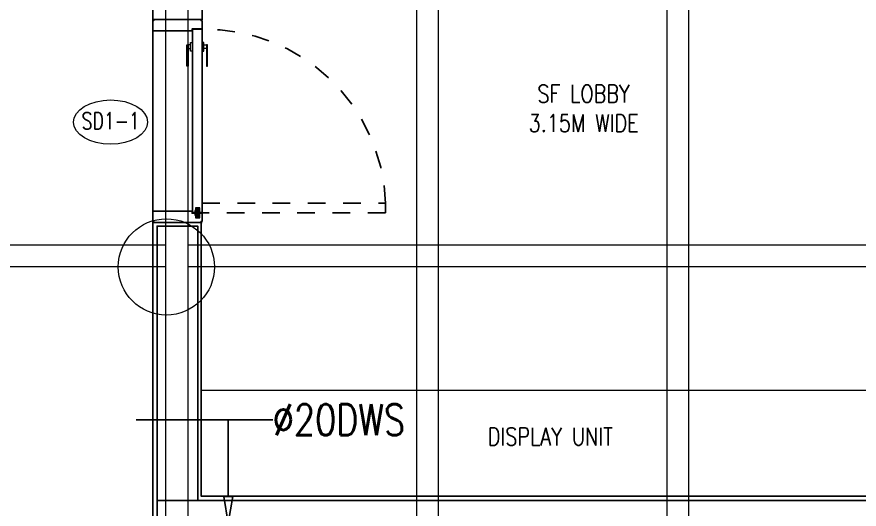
# Model space of a CAD drawing. Header units: metres. Extents: x 42 to 199, y -121 to 268.
# Drawn here: x 91.836 to 96.612, y 134.079 to 136.867 of the extents above; entities that cross this region are included whole.
import ezdxf
from ezdxf import colors
from ezdxf.entities.mleader import LeaderData, LeaderLine
from ezdxf.enums import TextEntityAlignment as Align
from ezdxf.math import Vec2, Vec3

# ---------------------------------------------------------------- set-up
doc = ezdxf.new("R2010")
doc.units = ezdxf.units.M
doc.header["$LTSCALE"] = 0.3
doc.linetypes.add('DASHED', pattern=[0.75, 0.5, -0.25])
doc.linetypes.add('HIDDEN', pattern=[0.375, 0.25, -0.125])
doc.layers.get('0').update_dxf_attribs({"color": 8})
for name, color, linetype, lineweight in [('A-DOOR TAGS', 8, 'Continuous', 9), ('A-Furniture', 8, 'Continuous', 0), ('DA HOUSE ARCH LAYOUT', 8, 'Continuous', 9), ('ELEVATION 3', 8, 'Continuous', 13), ('PHE - DWS', 3, 'DASHED', 0)]:
    doc.layers.add(name, color=color, linetype=linetype, lineweight=lineweight)
for name, color, linetype in [('A-DWV', 8, 'Continuous'), ('A-ELEVATION 3', 8, 'Continuous'), ('A-ELEVATION 5', 8, 'Continuous'), ('A-Hidden-Above', 8, 'HIDDEN'), ('A-TEXT ARCHITECURAL', 8, 'Continuous'), ('A-Wall-Full', 8, 'Continuous'), ('A-Wall-Plst', 8, 'Continuous')]:
    doc.layers.add(name, color=color, linetype=linetype)
doc.styles.add('ROMANS', font='romans.shx', dxfattribs={"width": 0.8, "height": 0.5})
doc.styles.add('RomanS-Narrow', font='romans.shx', dxfattribs={"width": 0.75})
doc.styles.add('T225', font='romans.shx', dxfattribs={"width": 0.8, "height": 0.25})

# ---------------------------------------------------------------- blocks, each defined once
blk = doc.blocks.new('HANDLE DOOR')
for points in [[(-51814.5, 3550.6), (-51864.5, 3550.6), (-51864.5, 3540.6), (-51814.5, 3540.6)], [(-51828.5, 3526.5), (-51849, 3526.5), (-51849, 3540.6), (-51828.5, 3540.6)], [(-51948.5, 3519.8), (-51828.5, 3519.8), (-51828.5, 3526.5), (-51948.5, 3526.5)]]:
    blk.add_lwpolyline(points, close=True)
blk = doc.blocks.new('A$C46D47869')
for p, q in [((-0.0476, -0.0314), (-0.0625, -0.0354)), ((-0.0569, -0.0419), (-0.0625, -0.0434)), ((-0.0585, -0.0404), (-0.0522, -0.0466)), ((-0.0477, -0.0365), (-0.0523, -0.0407)), ((-0.0382, -0.0478), (-0.0507, -0.0478)), ((-0.046, -0.0437), (-0.0492, -0.0437)), ((-0.0432, -0.0428), (-0.0443, -0.0433)), ((-0.0389, -0.038), (-0.0265, -0.0435)), ((-0.0322, -0.038), (-0.0355, -0.0395)), ((-0.0329, -0.0478), (-0.02, -0.0478)), ((-0.0255, -0.0437), (-0.0215, -0.0437)), ((-0.0235, -0.0314), (-0.0083, -0.0349)), ((-0.0234, -0.0365), (-0.0169, -0.0407)), ((-0.0176, -0.0416), (-0.0185, -0.0425)), ((-0.0108, -0.0404), (-0.017, -0.0466)), ((-0.0123, -0.0419), (-0.0083, -0.043))]:
    blk.add_line(p, q)
for points in [[(-0.05, -0.0211), (-0.05, -0.0254), (-0.064, -0.0254), (-0.064, -0.0495), (-0.0377, -0.0495), (-0.0377, -0.0481)], [(-0.0551, -0.0254), (-0.0551, -0.0278)], [(-0.0377, -0.0386), (-0.0377, -0.0211), (-0.05, -0.0211)], [(-0.0334, -0.0481), (-0.0334, -0.0495), (-0.0063, -0.0495), (-0.0063, -0.0254), (-0.0211, -0.0254), (-0.0211, -0.0211), (-0.0336, -0.0211), (-0.0336, -0.0386)], [(-0.0334, -0.0494), (-0.0286, -0.0485), (-0.0138, -0.0485), (-0.0127, -0.0475)]]:
    blk.add_lwpolyline(points)
for points in [[(-0.0551, -0.0278), (-0.0582, -0.0278, 0.414214), (-0.0625, -0.0321), (-0.0625, -0.0446, 0.414214), (-0.0582, -0.0488), (-0.0377, -0.0488)], [(-0.039, -0.0471), (-0.0464, -0.0396, -0.197214), (-0.0476, -0.0366), (-0.0476, -0.0267)], [(-0.0279, -0.0428), (-0.0247, -0.0396, 0.197214), (-0.0235, -0.0366), (-0.0235, -0.0267)], [(-0.0127, -0.0475), (-0.0126, -0.0475, 0.414214), (-0.0083, -0.0432), (-0.0083, -0.0433), (-0.0083, -0.0334, 0.414214), (-0.0126, -0.0291), (-0.0235, -0.0291)]]:
    blk.add_lwpolyline(points, format="xyb")
for centre, radius in [((-0.0563, -0.0377), 0.0022), ((-0.0431, -0.0267), 0.00253), ((-0.0355, -0.0443), 0.0021), ((-0.028, -0.0267), 0.00253), ((-0.0129, -0.0377), 0.0022)]:
    blk.add_circle(centre, radius)
for centre, radius, start, end in [((-0.0563, -0.0377), 0.00347, 353.2214, 231.5376), ((-0.0472, -0.0384), 0.00562, 176.4423, 249.6801), ((-0.0506, -0.0461), 0.0017, 195.7627, 267.37), ((-0.0431, -0.0267), 0.00451, 324.1002, 180), ((-0.046, -0.0395), 0.00424, 270, 293.9831), ((-0.0377, -0.0338), 0.00436, 125.4186, 253.5606), ((-0.0417, -0.0282), 0.00254, 305.4186, 327.3147), ((-0.036, -0.0319), 0.00424, 144.1002, 147.3147), ((-0.0355, -0.0441), 0.00458, 220.8279, 305.1533), ((-0.028, -0.0267), 0.00451, 0, 215.8998), ((-0.0334, -0.0338), 0.00436, 286.4394, 54.5814), ((-0.0351, -0.0319), 0.00424, 32.6853, 35.8998), ((-0.0294, -0.0282), 0.00254, 212.6853, 234.5814), ((-0.0255, -0.0412), 0.00254, 246.0169, 270), ((-0.0215, -0.0395), 0.00424, 270, 314.8655), ((-0.02, -0.0436), 0.00424, 270, 314.8655), ((-0.0206, -0.0386), 0.00424, 314.8655, 6.7786), ((-0.0129, -0.0377), 0.00347, 308.4624, 186.7786)]:
    blk.add_arc(centre, radius, start, end)
blk = doc.blocks.new('zw$39BB')
at = {"layer": 'A-DWV', "linetype": 'Continuous'}
for points in [[(-0.547, 0), (-0.547, 0.057), (-0.535, 0.057), (-0.535, 0.28), (-0.594, 0.28), (-0.594, 0.274), (-0.6, 0.274), (-0.6, 0.006), (-0.594, 0.006), (-0.594, 0)], [(0.497, 0), (0.497, 0.057), (0.485, 0.057), (0.485, 0.28), (0.544, 0.28), (0.544, 0.274), (0.55, 0.274), (0.55, 0.006), (0.544, 0.006), (0.544, 0)], [(-0.543, 0.055), (0.495, 0.055), (0.495, 0), (-0.543, 0)]]:
    blk.add_lwpolyline(points, close=True, dxfattribs=at)
at = {"layer": 'A-Hidden-Above'}
blk.add_lwpolyline([(-0.49, 0), (-0.49, -1.04), (-0.545, -1.04), (-0.545, 0)], close=True, dxfattribs=at)
blk.add_arc((-0.5262, -0.0193), 1.0214, 272.0304, 1.0812, dxfattribs=at)
at = {"layer": 'ELEVATION 3'}
for points in [[(-0.599, 0.28), (-0.599, 0.275), (-0.595, 0.275), (-0.595, 0.28), (-0.594, 0.28), (-0.594, 0.274), (-0.6, 0.274), (-0.6, 0.28)], [(0.549, 0.28), (0.549, 0.275), (0.545, 0.275), (0.545, 0.28), (0.544, 0.28), (0.544, 0.274), (0.55, 0.274), (0.55, 0.28)], [(-0.599, 0), (-0.599, 0.005), (-0.595, 0.005), (-0.595, 0), (-0.594, 0), (-0.594, 0.006), (-0.6, 0.006), (-0.6, 0)], [(0.549, 0), (0.549, 0.005), (0.545, 0.005), (0.545, 0), (0.544, 0), (0.544, 0.006), (0.55, 0.006), (0.55, 0)]]:
    blk.add_lwpolyline(points, close=True, dxfattribs=at)
for name, p, xscale, yscale, zscale, rotation in [('HANDLE DOOR', (52.235, 3.5981), -0.0009999999999999996, 0.0009999999999999996, 0.0009999999999999996, 179.9917667529662), ('A$C46D47869', (-0.5105, 0.0613), 0.9681966061321072, 0.9681966061321072, 0.9681966061321072, 1.897371854112663e-06), ('HANDLE DOOR', (52.235, -3.5431), 0.0009999999999999996, 0.0009999999999999996, 0.0009999999999999996, 0.00823324703379376)]:
    blk.add_blockref(name, p, dxfattribs=dict(at, xscale=xscale, yscale=yscale, zscale=zscale, rotation=rotation))
blk = doc.blocks.new('FK_R_BLR_FINAL FLOOR PLANS_24.09.2020$0$Door Legend-flat-46')
at = {"color": 8, "linetype": 'ByBlock'}
blk.add_ellipse((-0.0021, 0.106), major_axis=(0.21, 0.0004), ratio=0.597277, start_param=-3.141592653589793, end_param=3.141592653589793, dxfattribs=at)
blk = doc.blocks.new('zw$1AA4')
at = {"color": 8, "ltscale": 0.25}
for points in [[(-12.3099, -5.7819), (-12.1849, -5.7819), (-12.1849, 8.2382), (-12.3099, 8.2382)], [(-10.8899, -5.7819), (-10.7649, -5.7819), (-10.7649, 8.2382), (-10.8899, 8.2382)]]:
    blk.add_lwpolyline(points, close=True, dxfattribs=at)
for points in [[(-13.7299, -4.2568), (-13.7299, 6.537)], [(-13.6049, 6.537), (-13.6049, -4.2568)], [(-13.7299, 0.3257), (-15.3075, 0.3257), (-15.3075, 0.4507), (-13.7299, 0.4507)], [(-13.6049, 0.4507), (-2.14, 0.4507), (-2.14, 0.3257), (-13.6049, 0.3257)]]:
    blk.add_lwpolyline(points, dxfattribs=at)
blk.add_circle((-13.7274, 0.3257), 0.2727, dxfattribs=at)
blk = doc.blocks.new('DA HOUSE ARCH LAYOUT')
at = {"color": 8}
blk.add_wipeout([(-11.75, 187.3699), (-11.75, 207.63), (32.7248, 207.6299), (32.7243, 197.17), (20.94, 197.17), (20.94, 187.37)], dxfattribs=at).dxf.layer = 'A-ELEVATION 5'
at = {"layer": 'A-ELEVATION 3', "color": 8, "ltscale": 0.25}
blk.add_line((-4.54, 197.485), (-4.54, 196.33), dxfattribs=at)
at = {"layer": 'A-Furniture', "color": 8}
blk.add_lwpolyline([(-4.265, 195.38), (-0.28, 195.38), (-0.28, 194.78), (-4.265, 194.78)], close=True, dxfattribs=at)
at = {"layer": 'A-Wall-Full', "color": 8, "transparency": 33554687}
for points in [[(-4.515, 194.755), (-4.285, 194.755), (-4.285, 196.31), (-4.515, 196.31)], [(-0.025, 194.755), (-0.025, 194.525), (-4.285, 194.525), (-4.285, 191.495), (-4.515, 191.495), (-4.515, 194.755)]]:
    blk.add_lwpolyline(points, close=True, dxfattribs=at)
at = {"layer": 'A-Wall-Plst', "color": 8}
for points in [[(-4.54, 197.48), (-4.26, 197.48), (-4.26, 198.05), (-4.54, 198.05)], [(-4.54, 191.47), (-4.26, 191.47), (-4.26, 191.9874), (-4.26, 191.9874), (-4.26, 194.35), (-2.355, 194.35), (-2.355, 192.97), (-2.085, 192.97), (-2.085, 194.5), (-0.28, 194.5), (-0.28, 192.93), (0, 192.93), (0, 196.33), (-0.28, 196.33), (-0.28, 194.78), (-4.265, 194.78), (-4.265, 196.33), (-4.54, 196.33)]]:
    blk.add_lwpolyline(points, close=True, dxfattribs=at)
at = {"color": 8, "ltscale": 0.25, "transparency": 33554687}
blk.add_blockref('zw$1AA4', (9.2649, 195.7528), dxfattribs=at)
at = {"layer": 'A-DOOR TAGS', "color": 8}
ref = blk.add_blockref('FK_R_BLR_FINAL FLOOR PLANS_24.09.2020$0$Door Legend-flat-46', (-4.777, 196.793), dxfattribs=at)
ref.add_attrib('D1', 'SD1-1', dxfattribs={"layer": '0', "height": 0.096, "style": 'RomanS-Narrow', "width": 0.75}).set_placement((-4.778, 196.9061, 0), align=Align.MIDDLE)
at = {"layer": 'A-DWV', "color": 8, "linetype": 'Continuous', "rotation": 90}
blk.add_blockref('zw$39BB', (-4.26, 196.93), dxfattribs=at)
at = {"layer": 'A-TEXT ARCHITECURAL', "color": 8, "char_height": 0.1, "width": 2.017239, "attachment_point": 1, "style": 'ROMANS'}
for s, insert in [('\\pxqc;SF LOBBY\\P3.15M WIDE', (-3.1051, 197.1096, -28.1122)), ('\\pxqc;DISPLAY UNIT', (-3.2941, 195.1679, -28.1115))]:
    blk.add_mtext(s, dxfattribs=dict(at, insert=insert))
blk = doc.blocks.new('_ClosedBlank')
at = {"color": 0, "linetype": 'ByBlock', "lineweight": -2}
for p, q in [((-1, 0.167), (0, 0)), ((-1, 0.167), (-1, -0.167)), ((0, 0), (-1, -0.167))]:
    blk.add_line(p, q, dxfattribs=at)

msp = doc.modelspace()

# ---------------------------------------------------------------- block references
at = {"layer": 'DA HOUSE ARCH LAYOUT'}
msp.add_blockref('DA HOUSE ARCH LAYOUT', (97.1462, -60.628), dxfattribs=at)

# ---------------------------------------------------------------- next in the draw order: leaders
at = {"layer": 'PHE - DWS', "linetype": 'ByBlock', "ltscale": 0.25}
ml = msp.add_multileader_mtext('Standard', dxfattribs=at)
ml.set_content('%%C20DWS', color=1, style='T225')
ml.set_leader_properties()
ml.set_arrow_properties(name='CLOSEDBLANK')
ml.build(insert=Vec2(0, 0))
ml.multileader.update_dxf_attribs({"text_right_attachment_type": 6, "text_top_attachment_type": 0, "text_bottom_attachment_type": 0, "dogleg_length": 0.36, "arrow_head_size": 0.15})
ctx = ml.context
ctx.base_point, ctx.char_height, ctx.arrow_head_size, ctx.landing_gap_size, ctx.plane_origin = Vec3(93.287, 134.585), 0.175, 0.15, 0, Vec3(2397.3857, 188.6296)
ctx.right_attachment = 6
notes = []
notes.append((ctx, [(1, (1, 1, 0), (93.0345, 134.585), (1, 0), 0.2525, [(0, [(93.0345, 133.9998)], 256, [])])]))
ctx.mtext.insert, ctx.mtext.flow_direction = Vec3(93.287, 134.6725), 5
for ctx, leaders in notes:
    for number, flags, end, landing, length, lines in leaders:
        leader = LeaderData()
        leader.index, (leader.has_last_leader_line, leader.has_dogleg_vector, leader.attachment_direction) = number, flags
        leader.last_leader_point, leader.dogleg_vector, leader.dogleg_length = Vec3(end), Vec3(landing), length
        for number, points, colour, breaks in lines:
            line = LeaderLine()
            line.index, line.vertices, line.color, line.breaks = number, Vec3.list(points), colors.encode_raw_color(colour), breaks
            leader.lines.append(line)
        ctx.leaders.append(leader)

doc.saveas('drawing.dxf')
